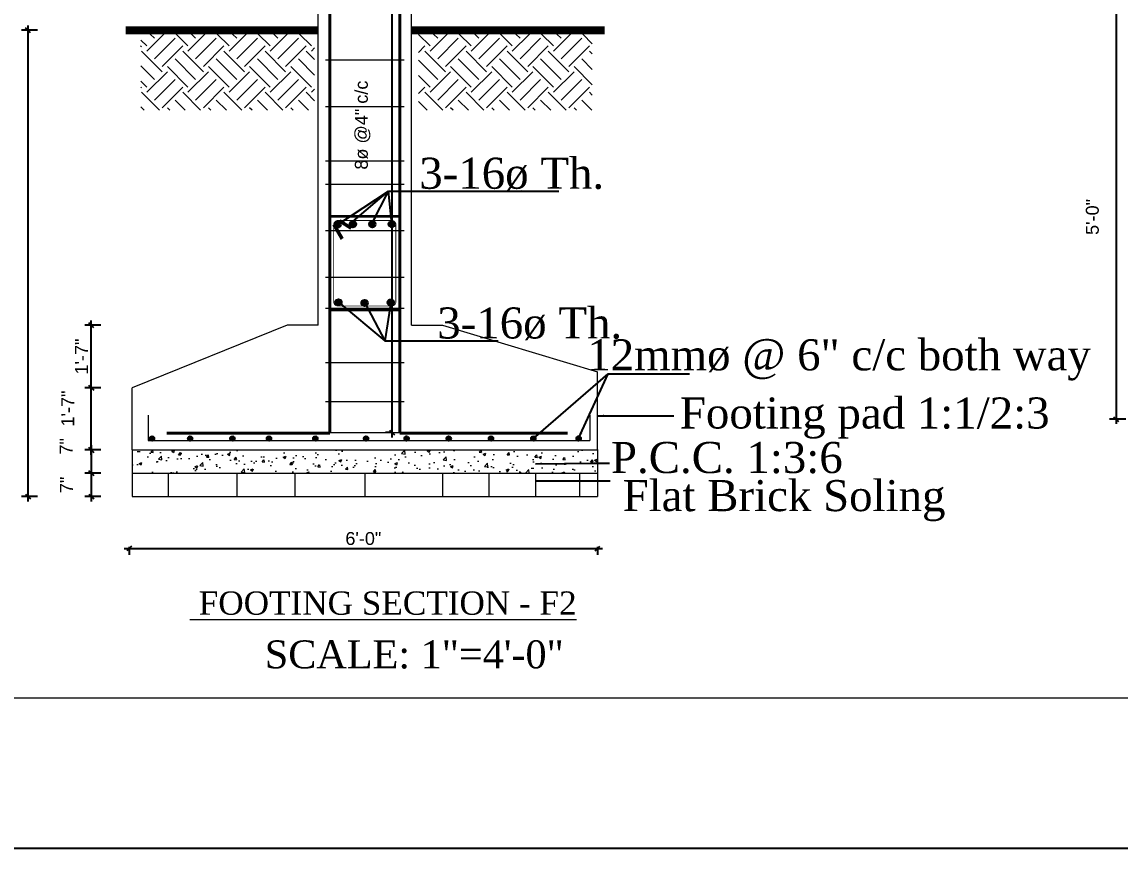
# Model space of a CAD drawing. Header units: inches. Extents: x 149715 to 156550, y -16726 to -14386.
# Drawn here: x 150746.4 to 151086.1, y -16726.3 to -16470.9 of the extents above; entities that cross this region are included whole.
import ezdxf

# ---------------------------------------------------------------- set-up
doc = ezdxf.new("R2010")
doc.units = ezdxf.units.IN
doc.header["$LTSCALE"] = 0.5
doc.header["$MEASUREMENT"] = 0
doc.header["$PDMODE"] = 66
for name, color, linetype, lineweight in [('COLUMN', 8, 'Continuous', 50), ('DIM_LINE', 165, 'Continuous', 15), ('ELE1', 3, 'Continuous', 9), ('HACTH', 253, 'Continuous', 9), ('hatch', 9, 'Continuous', 5), ('ST-REINFOR', 201, 'Continuous', 40), ('STIRRUPS', 14, 'Continuous', 18), ('TEXT', 220, 'Continuous', 9), ('TRENCH', 1, 'Continuous', 35), ('WALL ELV', 20, 'Continuous', 20), ('WALL SEC', 2, 'Continuous', 35)]:
    doc.layers.add(name, color=color, linetype=linetype, lineweight=lineweight)
doc.styles.add('48', font='arial.ttf', dxfattribs={"height": 4})
doc.styles.add('NIR', font='COPRGTL.TTF')
doc.styles.add('TIMES 48', font='times.ttf', dxfattribs={"height": 4})
doc.dimstyles.new('Copy of Standard', dxfattribs={"dimtxt": 9, "dimasz": 1, "dimexe": 1, "dimexo": 12, "dimgap": 1, "dimtad": 3, "dimdec": 0, "dimzin": 0, "dimdsep": 46, "dimlunit": 4, "dimtxsty": 'NIR', "dimcen": 0.09, "dimclrt": 2, "dimadec": 0, "dimazin": 0, "dimtfac": 1, "dimtdec": 0, "dimtofl": 0, "dimtmove": 2, "dimatfit": 0, "dimfxl": 1, "dimtolj": 1, "dimtzin": 0, "dimarcsym": 0})
doc.dimstyles.new('nir 48', dxfattribs={"dimscale": 0.5, "dimtxt": 4, "dimasz": 3, "dimexe": 4, "dimexo": 6, "dimgap": 2, "dimtad": 3, "dimdec": 0, "dimzin": 3, "dimlunit": 4, "dimtxsty": '48', "dimblk": 'OBLIQUE', "dimcen": 2.5, "dimdle": 3, "dimclrt": 3, "dimadec": 0, "dimazin": 0, "dimtfac": 1, "dimtdec": 0, "dimtmove": 2, "dimatfit": 3, "dimfxl": 1, "dimfxlon": 1, "dimarcsym": 0})

# ---------------------------------------------------------------- blocks, each defined once
blk = doc.blocks.new('_Oblique')
at = {"color": 0, "linetype": 'ByBlock', "lineweight": -2}
blk.add_line((-0.5, -0.5), (0.5, 0.5), dxfattribs=at)
blk = doc.blocks.new('*D976')
at = {"layer": 'Defpoints', "color": 0, "transparency": 16777216}
for p in [(150780.44, -16603.2), (150767.82, -16610.4), (150780.44, -16610.4)]:
    blk.add_point(p, dxfattribs=at)
at = {"layer": 'DIM_LINE', "color": 0, "lineweight": -2, "transparency": 16777216}
for p, q in [((150770.82, -16603.2), (150765.82, -16603.2)), ((150770.82, -16610.4), (150765.82, -16610.4))]:
    blk.add_line(p, q, dxfattribs=at)
at = {"layer": 'DIM_LINE', "color": 0, "linetype": 'ByBlock', "lineweight": -2, "transparency": 16777216}
blk.add_line((150767.82, -16601.7), (150767.82, -16611.9), dxfattribs=at)
at = {"layer": 'DIM_LINE', "color": 0, "lineweight": -2, "transparency": 16777216, "xscale": 1.5, "yscale": 1.5, "zscale": 1.5}
for p, rotation in [((150767.82, -16603.2), 90), ((150767.82, -16610.4), 270)]:
    blk.add_blockref('_Oblique', p, dxfattribs=dict(at, rotation=rotation))
at = {"layer": 'DIM_LINE', "color": 3, "transparency": 16777216, "insert": (150760.02, -16602.09), "char_height": 4, "attachment_point": 5, "rotation": 90, "style": '48'}
blk.add_mtext('7"', dxfattribs=at)
blk = doc.blocks.new('*D977')
at = {"layer": 'Defpoints', "color": 0, "transparency": 16777216}
for p in [(150778.49, -16473.48), (150748.24, -16617.6), (150766.62, -16617.6)]:
    blk.add_point(p, dxfattribs=at)
at = {"layer": 'DIM_LINE', "color": 0, "lineweight": -2, "transparency": 16777216}
for p, q in [((150751.24, -16473.48), (150746.24, -16473.48)), ((150751.24, -16617.6), (150746.24, -16617.6))]:
    blk.add_line(p, q, dxfattribs=at)
at = {"layer": 'DIM_LINE', "color": 0, "linetype": 'ByBlock', "lineweight": -2, "transparency": 16777216}
blk.add_line((150748.24, -16471.98), (150748.24, -16619.1), dxfattribs=at)
at = {"layer": 'DIM_LINE', "color": 0, "lineweight": -2, "transparency": 16777216, "xscale": 1.5, "yscale": 1.5, "zscale": 1.5}
for p, rotation in [((150748.24, -16473.48), 90), ((150748.24, -16617.6), 270)]:
    blk.add_blockref('_Oblique', p, dxfattribs=dict(at, rotation=rotation))
at = {"layer": 'DIM_LINE', "color": 3, "transparency": 16777216, "insert": (150740.71, -16553.34), "char_height": 4, "attachment_point": 5, "rotation": 90, "style": '48'}
blk.add_mtext('5\'-0"', dxfattribs=at)
blk = doc.blocks.new('*D998')
at = {"layer": 'Defpoints', "color": 0, "transparency": 16777216}
for p in [(150767.82, -16584), (150780.44, -16584), (150780.44, -16603.2)]:
    blk.add_point(p, dxfattribs=at)
at = {"layer": 'DIM_LINE', "color": 0, "linetype": 'ByBlock', "lineweight": -2, "transparency": 16777216}
blk.add_line((150767.82, -16604.7), (150767.82, -16582.5), dxfattribs=at)
at = {"layer": 'DIM_LINE', "color": 0, "lineweight": -2, "transparency": 16777216}
for p, q in [((150770.82, -16584), (150765.82, -16584)), ((150770.82, -16603.2), (150765.82, -16603.2))]:
    blk.add_line(p, q, dxfattribs=at)
at = {"layer": 'DIM_LINE', "color": 0, "lineweight": -2, "transparency": 16777216, "xscale": 1.5, "yscale": 1.5, "zscale": 1.5}
for p, rotation in [((150767.82, -16584), 90), ((150767.82, -16603.2), 270)]:
    blk.add_blockref('_Oblique', p, dxfattribs=dict(at, rotation=rotation))
at = {"layer": 'DIM_LINE', "color": 3, "transparency": 16777216, "insert": (150760.54, -16590.41), "char_height": 4, "attachment_point": 5, "rotation": 90, "style": '48'}
blk.add_mtext('1\'-7"', dxfattribs=at)
blk = doc.blocks.new('*D980')
at = {"layer": 'Defpoints', "color": 0, "transparency": 16777216}
for p in [(150780.44, -16610.4), (150767.82, -16617.6), (150780.44, -16617.6)]:
    blk.add_point(p, dxfattribs=at)
at = {"layer": 'DIM_LINE', "color": 0, "lineweight": -2, "transparency": 16777216}
for p, q in [((150770.82, -16610.4), (150765.82, -16610.4)), ((150770.82, -16617.6), (150765.82, -16617.6))]:
    blk.add_line(p, q, dxfattribs=at)
at = {"layer": 'DIM_LINE', "color": 0, "linetype": 'ByBlock', "lineweight": -2, "transparency": 16777216}
blk.add_line((150767.82, -16608.9), (150767.82, -16619.1), dxfattribs=at)
at = {"layer": 'DIM_LINE', "color": 0, "lineweight": -2, "transparency": 16777216, "xscale": 1.5, "yscale": 1.5, "zscale": 1.5}
for p, rotation in [((150767.82, -16610.4), 90), ((150767.82, -16617.6), 270)]:
    blk.add_blockref('_Oblique', p, dxfattribs=dict(at, rotation=rotation))
at = {"layer": 'DIM_LINE', "color": 3, "transparency": 16777216, "insert": (150760.13, -16614), "char_height": 4, "attachment_point": 5, "rotation": 90, "style": '48'}
blk.add_mtext('7"', dxfattribs=at)
blk = doc.blocks.new('*D981')
at = {"layer": 'Defpoints', "color": 0, "transparency": 16777216}
for p in [(150860.84, -16465.22), (150860.84, -16597.81), (150862.47, -16597.81)]:
    blk.add_point(p, dxfattribs=at)
at = {"layer": 'DIM_LINE', "color": 0, "linetype": 'ByBlock', "lineweight": -2, "transparency": 16777216}
blk.add_line((150860.84, -16463.72), (150860.84, -16599.31), dxfattribs=at)
at = {"layer": 'DIM_LINE', "color": 0, "lineweight": -2, "transparency": 16777216}
for p, q in [((150860.84, -16465.22), (150858.84, -16465.22)), ((150860.84, -16597.81), (150858.84, -16597.81))]:
    blk.add_line(p, q, dxfattribs=at)
at = {"layer": 'DIM_LINE', "color": 0, "lineweight": -2, "transparency": 16777216, "xscale": 1.5, "yscale": 1.5, "zscale": 1.5}
for p, rotation in [((150860.84, -16465.22), 90), ((150860.84, -16597.81), 270)]:
    blk.add_blockref('_Oblique', p, dxfattribs=dict(at, rotation=rotation))
at = {"layer": 'DIM_LINE', "color": 3, "transparency": 16777216, "insert": (150851.77, -16502.79), "char_height": 4, "attachment_point": 5, "rotation": 90, "style": '48'}
blk.add_mtext('8ø @4" c/c', dxfattribs=at)
blk = doc.blocks.new('*D999')
at = {"layer": 'Defpoints', "color": 0, "transparency": 16777216}
for p in [(150767.82, -16564.68), (150828.44, -16564.68), (150780.44, -16584)]:
    blk.add_point(p, dxfattribs=at)
at = {"layer": 'DIM_LINE', "color": 0, "linetype": 'ByBlock', "lineweight": -2, "transparency": 16777216}
blk.add_line((150767.82, -16585.5), (150767.82, -16563.18), dxfattribs=at)
at = {"layer": 'DIM_LINE', "color": 0, "lineweight": -2, "transparency": 16777216}
for p, q in [((150770.82, -16564.68), (150765.82, -16564.68)), ((150770.82, -16584), (150765.82, -16584))]:
    blk.add_line(p, q, dxfattribs=at)
at = {"layer": 'DIM_LINE', "color": 0, "lineweight": -2, "transparency": 16777216, "xscale": 1.5, "yscale": 1.5, "zscale": 1.5}
for p, rotation in [((150767.82, -16564.68), 90), ((150767.82, -16584), 270)]:
    blk.add_blockref('_Oblique', p, dxfattribs=dict(at, rotation=rotation))
at = {"layer": 'DIM_LINE', "color": 3, "transparency": 16777216, "insert": (150764.82, -16574.34), "char_height": 4, "attachment_point": 5, "rotation": 90, "style": '48'}
blk.add_mtext('1\'-7"', dxfattribs=at)
blk = doc.blocks.new('*D983')
at = {"layer": 'Defpoints', "color": 0, "transparency": 16777216}
for p in [(150779.53, -16617.6), (150924.44, -16617.6), (150924.44, -16633.65)]:
    blk.add_point(p, dxfattribs=at)
at = {"layer": 'DIM_LINE', "color": 0, "lineweight": -2, "transparency": 16777216}
for p, q in [((150778.03, -16633.65), (150925.94, -16633.65)), ((150779.53, -16633.15), (150779.53, -16635.65)), ((150924.44, -16633.15), (150924.44, -16635.65))]:
    blk.add_line(p, q, dxfattribs=at)
at = {"layer": 'DIM_LINE', "color": 0, "lineweight": -2, "transparency": 16777216, "xscale": 1.5, "yscale": 1.5, "zscale": 1.5, "rotation": 180}
blk.add_blockref('_Oblique', (150779.53, -16633.65), dxfattribs=at)
at = {"layer": 'DIM_LINE', "color": 0, "lineweight": -2, "transparency": 16777216, "xscale": 1.5, "yscale": 1.5, "zscale": 1.5}
blk.add_blockref('_Oblique', (150924.44, -16633.65), dxfattribs=at)
at = {"layer": 'DIM_LINE', "color": 3, "transparency": 16777216, "insert": (150851.99, -16630.61), "char_height": 4, "attachment_point": 5, "style": '48'}
blk.add_mtext('6\'-0"', dxfattribs=at)
blk = doc.blocks.new('*D987')
at = {"layer": 'Defpoints', "color": 0, "transparency": 16777216}
for p in [(151114.26, -16453.52), (151084.85, -16593.67), (151102.72, -16593.67)]:
    blk.add_point(p, dxfattribs=at)
at = {"layer": 'DIM_LINE', "color": 0, "lineweight": -2, "transparency": 16777216}
for p, q in [((151087.85, -16453.52), (151082.85, -16453.52)), ((151087.85, -16593.67), (151082.85, -16593.67))]:
    blk.add_line(p, q, dxfattribs=at)
at = {"layer": 'DIM_LINE', "color": 0, "linetype": 'ByBlock', "lineweight": -2, "transparency": 16777216}
blk.add_line((151084.85, -16452.02), (151084.85, -16595.17), dxfattribs=at)
at = {"layer": 'DIM_LINE', "color": 0, "lineweight": -2, "transparency": 16777216, "xscale": 1.5, "yscale": 1.5, "zscale": 1.5}
for p, rotation in [((151084.85, -16453.52), 90), ((151084.85, -16593.67), 270)]:
    blk.add_blockref('_Oblique', p, dxfattribs=dict(at, rotation=rotation))
at = {"layer": 'DIM_LINE', "color": 3, "transparency": 16777216, "insert": (151077.52, -16531.18), "char_height": 4, "attachment_point": 5, "rotation": 90, "style": '48', "bg_fill": 3, "box_fill_scale": 1.25, "bg_fill_color": 256, "bg_fill_true_color": 13158600, "bg_fill_transparency": 3213872}
blk.add_mtext('5\'-0"', dxfattribs=at)

msp = doc.modelspace()

# ---------------------------------------------------------------- hatches: boundary and pattern name
at = {"layer": 'HACTH'}
h = msp.add_hatch(dxfattribs=at)
h.set_pattern_fill('AR-CONC', color=256, scale=1.2, style=0)
h.set_pattern_definition([(50, (126923.057, -51770.428), (8.6071222, -0.7530256), [0.9, -9.9]), (355, (126923.057, -51770.428), (-1.665016, 9.0263056), [0.72, -7.92]), (100.4514, (126923.7745, -51770.491), (6.9421126, 8.2732745), [0.7648823, -8.4137053]), (46.1842, (126923.057, -51768.028), (12.8068926, -1.9862282), [1.35, -14.85]), (96.6356, (126924.124, -51768.193), (11.2159525, 11.6894145), [1.1473235, -12.620556]), (351.1842, (126923.057, -51768.028), (11.2159433, 11.6894232), [1.08, -11.88]), (21, (126924.257, -51768.628), (7.1628846, -4.8314267), [0.9, -9.9]), (326, (126924.257, -51768.628), (2.919784, 8.7018005), [0.72, -7.92]), (71.4514, (126924.854, -51769.0305), (10.0826715, 3.870366), [0.7648823, -8.4137053]), (37.5, (126923.0572, -51770.4278), (0.14591826, 3.99472625), [0, -7.824, 0, -8.04, 0, -7.95]), (7.5, (126923.0572, -51770.428), (3.15683445, 4.73294054), [0, -4.584, 0, -7.644, 0, -3.03]), (327.5, (126920.3812, -51770.428), (6.40586923, -0.27065846), [0, -3, 0, -9.36, 0, -12.42]), (317.5, (126919.181, -51770.428), (6.998234, 1.2012598), [0, -3.9, 0, -6.216, 0, -8.82])])
h.paths.add_polyline_path([(150780.44, -16610.4), (150924.44, -16610.4), (150924.44, -16603.2), (150780.44, -16603.2)])
at = {"layer": 'hatch'}
h = msp.add_hatch(dxfattribs=at)
h.set_pattern_fill('EARTH', color=256, scale=36, angle=45, style=0)
h.set_pattern_definition([(45, (63234.387, -56386.736), (1e-15, 12.7279221), [9, -9]), (45, (63232.001, -56384.349), (1e-15, 12.7279221), [9, -9]), (45, (63229.614, -56381.963), (1e-15, 12.7279221), [9, -9]), (135, (63229.614, -56380.372), (-12.7279221, 1e-15), [9, -9]), (135, (63232.001, -56377.985), (-12.7279221, 1e-15), [9, -9]), (135, (63234.387, -56375.599), (-12.7279221, 1e-15), [9, -9])])
h.paths.add_polyline_path([(150836.93, -16474.64), (150783.16, -16474.64), (150783.16, -16498.17), (150836.93, -16498.17)])
h = msp.add_hatch(dxfattribs=at)
h.set_pattern_fill('EARTH', color=256, scale=36, angle=45, style=0)
h.set_pattern_definition([(45, (63232.915, -56386.736), (1e-15, 12.7279221), [9, -9]), (45, (63230.528, -56384.349), (1e-15, 12.7279221), [9, -9]), (45, (63228.142, -56381.963), (1e-15, 12.7279221), [9, -9]), (135, (63228.142, -56380.372), (-12.7279221, 1e-15), [9, -9]), (135, (63230.528, -56377.985), (-12.7279221, 1e-15), [9, -9]), (135, (63232.915, -56375.599), (-12.7279221, 1e-15), [9, -9])])
h.paths.add_polyline_path([(150922.82, -16474.64), (150869.05, -16474.64), (150869.05, -16498.17), (150922.82, -16498.17)])
at = {"layer": 'WALL SEC'}
for points in [[(150847.89, -16533.42, 1), (150849.62, -16533.42, 1)], [(150849.65, -16533.42, -1), (150847.93, -16533.42, -1)], [(150849.65, -16533.42, -1), (150847.93, -16533.42, -1)], [(150853.89, -16533.42, 1), (150855.62, -16533.42, 1)], [(150855.65, -16533.42, -1), (150853.93, -16533.42, -1)], [(150855.65, -16533.42, -1), (150853.93, -16533.42, -1)], [(150859.92, -16533.41, 1), (150861.65, -16533.41, 1)], [(150861.68, -16533.41, -1), (150859.96, -16533.41, -1)], [(150861.68, -16533.41, -1), (150859.96, -16533.41, -1)], [(150843.15, -16533.54, 1), (150844.88, -16533.54, 1)], [(150844.92, -16533.54, -1), (150843.19, -16533.54, -1)], [(150844.92, -16533.54, -1), (150843.19, -16533.54, -1)], [(150843.42, -16557.56, 1), (150845.15, -16557.56, 1)], [(150851.5, -16557.77, -1), (150853.23, -16557.77, -1)], [(150853.27, -16557.77, 1), (150851.54, -16557.77, 1)], [(150853.27, -16557.77, 1), (150851.54, -16557.77, 1)], [(150859.58, -16557.63, 1), (150861.3, -16557.63, 1)], [(150861.34, -16557.63, -1), (150859.61, -16557.63, -1)], [(150861.34, -16557.63, -1), (150859.61, -16557.63, -1)], [(150786.03, -16599.67, 0.407959), (150786.62, -16600.27), (150786.64, -16600.27, 0.407959), (150787.23, -16599.67, 1)], [(150797.82, -16599.67, 0.407959), (150798.41, -16600.27), (150798.43, -16600.27, 0.407959), (150799.02, -16599.67, 1)], [(150810.89, -16599.67, 0.407959), (150811.48, -16600.27), (150811.5, -16600.27, 0.407959), (150812.09, -16599.67, 1)], [(150822.21, -16599.67, 0.407959), (150822.8, -16600.27), (150822.82, -16600.27, 0.407959), (150823.41, -16599.67, 1)], [(150836.55, -16599.68, 0.407959), (150837.13, -16600.28), (150837.16, -16600.28, 0.407959), (150837.75, -16599.68, 1)], [(150852.24, -16599.67, 0.407959), (150852.83, -16600.27), (150852.86, -16600.27, 0.407959), (150853.44, -16599.67, 1)], [(150864.78, -16599.67, 0.407959), (150865.37, -16600.27), (150865.39, -16600.27, 0.407959), (150865.98, -16599.67, 1)], [(150877.82, -16599.67, 0.407959), (150878.41, -16600.27), (150878.43, -16600.27, 0.407959), (150879.02, -16599.67, 1)], [(150890.89, -16599.67, 0.407959), (150891.48, -16600.27), (150891.5, -16600.27, 0.407959), (150892.09, -16599.67, 1)], [(150903.98, -16599.67, 0.407959), (150904.57, -16600.27), (150904.6, -16600.27, 0.407959), (150905.18, -16599.67, 1)], [(150917.99, -16599.67, 0.407959), (150918.57, -16600.27), (150918.6, -16600.27, 0.407959), (150919.19, -16599.67, 1)]]:
    msp.add_hatch(color=256, dxfattribs=at).paths.add_polyline_path(points)

# ---------------------------------------------------------------- linework, layer by layer
at = {"layer": 'COLUMN'}
for p, q in [((150844.58, -16532.36), (150848.22, -16534.63)), ((150842.84, -16533.48), (150845.42, -16537.9))]:
    msp.add_line(p, q, dxfattribs=at)
at = {"layer": 'COLUMN', "const_width": 0.24}
msp.add_lwpolyline([(150860.84, -16532.28), (150844.04, -16532.28, 0.414214), (150842.84, -16533.48), (150842.84, -16557.48, 0.414214), (150844.04, -16558.68), (150860.84, -16558.68, 0.414214), (150862.04, -16557.48), (150862.04, -16533.48, 0.414214)], format="xyb", close=True, dxfattribs=at)
at = {"layer": 'Defpoints'}
msp.add_lwpolyline([(152892.75, -14478.3), (149715.15, -14478.3), (149715.15, -16726.27), (152892.75, -16726.27)], close=True, dxfattribs=at)
at = {"layer": 'DIM_LINE', "const_width": 2.4}
for points in [[(150778.49, -16473.48), (150838.04, -16473.48)], [(150866.84, -16473.48), (150926.63, -16473.48)]]:
    msp.add_lwpolyline(points, dxfattribs=at)
at = {"layer": 'ELE1'}
msp.add_lwpolyline([(149761.47, -14524.62), (152846.43, -14524.62), (152846.43, -16679.95), (149761.47, -16679.95)], close=True, dxfattribs=at)
msp.add_lwpolyline([(149761.47, -14524.62), (152846.43, -14524.62), (152846.43, -16679.95), (149761.47, -16679.95)], close=True, dxfattribs=at)
at = {"layer": 'HACTH'}
for p, q in [((150791.59, -16610.4), (150791.59, -16617.6)), ((150812.84, -16610.4), (150812.84, -16617.6)), ((150812.84, -16610.4), (150812.84, -16617.6)), ((150830.84, -16610.4), (150830.84, -16617.6)), ((150852.44, -16610.4), (150852.44, -16617.6)), ((150876.44, -16610.4), (150876.44, -16617.6)), ((150890.84, -16610.4), (150890.84, -16617.6)), ((150905.24, -16610.4), (150905.24, -16617.6)), ((150918.82, -16610.4), (150918.82, -16617.6))]:
    msp.add_line(p, q, dxfattribs=at)
at = {"layer": 'ST-REINFOR'}
for p, q in [((150841.64, -16598.05), (150841.64, -16342)), ((150863.24, -16598.05), (150863.24, -16342)), ((150841.64, -16598.05), (150791.24, -16598.05)), ((150863.24, -16598.05), (150915.17, -16598.05))]:
    msp.add_line(p, q, dxfattribs=at)
at = {"layer": 'STIRRUPS'}
for p, q in [((150840.29, -16482.61), (150864.6, -16482.61)), ((150840.29, -16497.01), (150864.6, -16497.01)), ((150840.29, -16513.81), (150864.6, -16513.81)), ((150840.29, -16521.01), (150864.6, -16521.01)), ((150840.29, -16521.01), (150864.6, -16521.01)), ((150840.29, -16535.41), (150864.6, -16535.41)), ((150840.29, -16549.81), (150864.6, -16549.81)), ((150840.29, -16559.41), (150864.6, -16559.41)), ((150840.29, -16559.41), (150864.6, -16559.41)), ((150840.29, -16559.41), (150864.6, -16559.41)), ((150840.29, -16576.21), (150864.6, -16576.21)), ((150840.29, -16588.21), (150864.6, -16588.21)), ((150840.29, -16597.81), (150864.6, -16597.81))]:
    msp.add_line(p, q, dxfattribs=at)
at = {"layer": 'TRENCH'}
msp.add_lwpolyline([(150863.24, -16531.08), (150841.64, -16531.08), (150841.64, -16559.88), (150863.24, -16559.88)], close=True, dxfattribs=at)
at = {"layer": 'WALL ELV'}
for p, q in [((150838.04, -16564.68), (150838.04, -16342)), ((150866.84, -16564.68), (150866.84, -16342)), ((150828.44, -16564.68), (150780.44, -16584)), ((150838.04, -16564.68), (150828.44, -16564.68)), ((150866.84, -16564.68), (150876.44, -16564.68)), ((150876.44, -16564.68), (150924.44, -16579.08)), ((150924.44, -16603.08), (150924.44, -16579.08)), ((150780.44, -16603.2), (150780.44, -16584)), ((150785.44, -16592.42), (150785.44, -16600.27)), ((150922.04, -16592.42), (150922.04, -16600.27)), ((150785.44, -16600.27), (150922.04, -16600.27)), ((150780.44, -16603.2), (150780.44, -16610.4)), ((150780.44, -16603.2), (150924.44, -16603.2)), ((150924.44, -16603.08), (150924.44, -16617.6)), ((150780.44, -16610.4), (150780.44, -16617.6)), ((150780.44, -16610.4), (150924.44, -16610.4)), ((150780.44, -16617.6), (150924.44, -16617.6))]:
    msp.add_line(p, q, dxfattribs=at)
at = {"layer": 'WALL SEC'}
for centre, radius in [((150848.75, -16533.42), 0.864), ((150848.79, -16533.42), 0.864), ((150848.79, -16533.42), 0.864), ((150854.75, -16533.42), 0.864), ((150854.79, -16533.42), 0.864), ((150854.79, -16533.42), 0.864), ((150860.78, -16533.41), 0.864), ((150860.82, -16533.41), 0.864), ((150860.82, -16533.41), 0.864), ((150844.02, -16533.54), 0.864), ((150844.05, -16533.54), 0.864), ((150844.05, -16533.54), 0.864), ((150844.29, -16557.56), 0.864), ((150852.37, -16557.77), 0.864), ((150852.4, -16557.77), 0.864), ((150852.4, -16557.77), 0.864), ((150860.44, -16557.63), 0.864), ((150860.48, -16557.63), 0.864), ((150860.48, -16557.63), 0.864), ((150786.63, -16599.67), 0.6), ((150798.42, -16599.67), 0.6), ((150811.49, -16599.67), 0.6), ((150822.81, -16599.67), 0.6), ((150837.15, -16599.68), 0.6), ((150852.84, -16599.67), 0.6), ((150865.38, -16599.67), 0.6), ((150878.42, -16599.67), 0.6), ((150891.49, -16599.67), 0.6), ((150904.58, -16599.67), 0.6), ((150918.59, -16599.67), 0.6)]:
    msp.add_circle(centre, radius, dxfattribs=at)

# ---------------------------------------------------------------- texts
at = {"layer": 'TEXT', "style": 'TIMES 48'}
msp.add_text('%%U FOOTING SECTION - F2', height=7.2, dxfattribs=at).set_placement((150798.35, -16654.14))
at = {"layer": 'TEXT', "char_height": 9.6, "attachment_point": 7, "style": 'TIMES 48'}
for s, insert in [('3-16ø Th.', (150869.29, -16523.06)), ('3-16ø Th.', (150874.86, -16569.35)), ('12mmø @ 6" c/c both way', (150921.27, -16581.76)), ('Footing pad 1:1/2:3', (150949.9, -16599.74)), ('P.C.C. 1:3:6', (150928.58, -16610.54)), ('Flat Brick Soling', (150932.18, -16625.28))]:
    msp.add_mtext(s, dxfattribs=dict(at, insert=insert))
at = {"layer": 'TEXT', "insert": (150867.75, -16666.49), "char_height": 8.64, "width": 259.7181, "attachment_point": 5, "style": 'TIMES 48'}
msp.add_mtext('SCALE: 1"=4\'-0"', dxfattribs=at)

# ---------------------------------------------------------------- dimensions: what is measured, and where the dimension line sits
at = {"layer": 'DIM_LINE'}
for base, p1, p2, angle, text, picture, middle in [((150860.84, -16597.81), (150860.84, -16465.22), (150862.47, -16597.81), 270, '8ø @4" c/c', '*D981', (150851.77, -16502.79)), ((150748.24, -16617.6), (150778.49, -16473.48), (150766.62, -16617.6), 90, '5\'-0"', '*D977', (150740.71, -16553.34))]:
    dim = msp.add_linear_dim(base=base, p1=p1, p2=p2, angle=angle, text=text, dimstyle='nir 48', override={"dimtxt": 2, "dimfxl": 6, "dimfxlon": 1, "dimarcsym": 1}, dxfattribs=at)
    dim.commit()
    dim.dimension.update_dxf_attribs({"geometry": picture, "text_midpoint": middle, "dimtype": 160})
dim = msp.add_linear_dim(base=(150767.82, -16564.68), p1=(150780.44, -16584), p2=(150828.44, -16564.68), angle=90, dimstyle='nir 48', override={"dimtxt": 2, "dimfxl": 6, "dimfxlon": 1, "dimarcsym": 1}, dxfattribs=at)
dim.commit()
dim.dimension.update_dxf_attribs({"geometry": '*D999', "text_midpoint": (150764.82, -16574.34)})
for base, p1, p2, picture, middle in [((150767.82, -16584), (150780.44, -16603.2), (150780.44, -16584), '*D998', (150760.54, -16590.41)), ((150767.82, -16610.4), (150780.44, -16603.2), (150780.44, -16610.4), '*D976', (150760.02, -16602.09)), ((150767.82, -16617.6), (150780.44, -16610.4), (150780.44, -16617.6), '*D980', (150760.13, -16614))]:
    dim = msp.add_linear_dim(base=base, p1=p1, p2=p2, angle=90, dimstyle='nir 48', override={"dimtxt": 2, "dimfxl": 6, "dimfxlon": 1, "dimarcsym": 1}, dxfattribs=at)
    dim.commit()
    dim.dimension.update_dxf_attribs({"geometry": picture, "text_midpoint": middle, "dimtype": 160})
dim = msp.add_linear_dim(base=(150924.44, -16633.65), p1=(150779.53, -16617.6), p2=(150924.44, -16617.6), text='6\'-0"', dimstyle='nir 48', dxfattribs=at)
dim.commit()
dim.dimension.update_dxf_attribs({"geometry": '*D983', "text_midpoint": (150851.99, -16630.61)})

# ---------------------------------------------------------------- leaders
at = {"layer": 'hatch', "linetype": 'Continuous'}
for points in [[(150844.05, -16533.54), (150859.8, -16523.21), (150904.18, -16523.21)], [(150848.77, -16532.55), (150859.8, -16523.21), (150912.5, -16523.21)], [(150854.76, -16533.11), (150859.8, -16523.21), (150900.79, -16523.14)], [(150860.82, -16533.18), (150859.8, -16523.21), (150906.84, -16523.21)], [(150844.29, -16557.56), (150858.62, -16569.48), (150893.7, -16569.45)], [(150852.39, -16557.55), (150858.62, -16569.48), (150893.7, -16569.45)], [(150860.48, -16557.63), (150858.62, -16569.48), (150893.7, -16569.45)], [(150904.58, -16599.67), (150927.74, -16579.71), (150952.93, -16579.66)], [(150918.59, -16599.67), (150927.74, -16579.71), (150952.93, -16579.66)], [(150924.45, -16592.63), (150942.18, -16592.63), (150948.09, -16592.63)], [(150905.27, -16607.45), (150923.04, -16607.27), (150928.18, -16607.26)], [(150905.24, -16612.8), (150923.19, -16612.75), (150928.31, -16612.75)]]:
    msp.add_leader(points, dimstyle='Copy of Standard', override={"dimasz": 2, "dimtad": 0}, dxfattribs=at)

# ---------------------------------------------------------------- next in the draw order: dimensions: what is measured, and where the dimension line sits
at = {"layer": 'DIM_LINE'}
dim = msp.add_linear_dim(base=(151084.85, -16593.67), p1=(151114.26, -16453.52), p2=(151102.72, -16593.67), angle=90, text='5\'-0"', dimstyle='nir 48', override={"dimtxt": 2, "dimfxl": 6, "dimfxlon": 1, "dimtfill": 1, "dimarcsym": 1}, dxfattribs=at)
dim.commit()
dim.dimension.update_dxf_attribs({"geometry": '*D987', "text_midpoint": (151077.52, -16531.18), "dimtype": 160})

doc.saveas('drawing.dxf')
